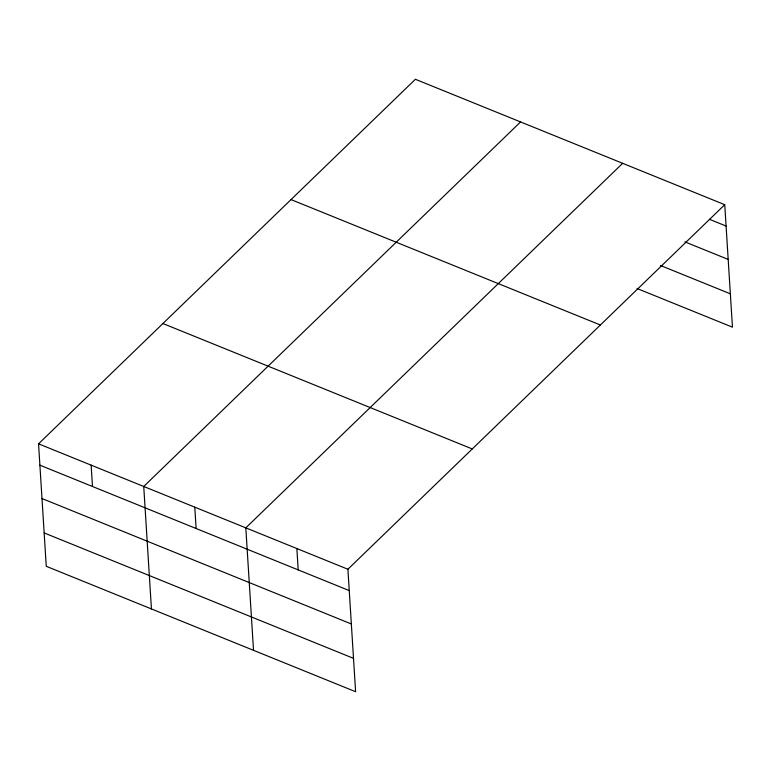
<?xml version="1.0" encoding="UTF-8"?>
<svg xmlns="http://www.w3.org/2000/svg" width="771" height="771" viewBox="0 0 771 771"><rect width="100%" height="100%" fill="white"/><g stroke="black" fill="none" stroke-linecap="round" stroke-linejoin="round"><path stroke-width="1.16" d="M724.74 204.701L347.904 569.249L355.604 691.712L46.26 566.299L38.55 443.826L415.396 79.288L724.74 204.701L732.45 327.174L637.019 288.489M520.57 121.924L143.734 486.472L151.434 608.936M622.66 163.317L245.814 527.856L253.524 650.329M709.445 219.301L726.089 226.048M684.908 241.882L728.19 259.422M660.448 265.465L730.349 293.809M291.033 199.583L600.387 325.005M162.912 323.521L472.257 448.944M38.55 443.826L347.904 569.249M39.89 465.173L349.244 590.596M41.991 498.538L351.345 623.961M44.159 532.925L353.504 658.347M296.854 548.547L298.204 569.894M194.774 507.164L196.113 528.511M91.142 465.144L92.481 486.491"/></g></svg>
